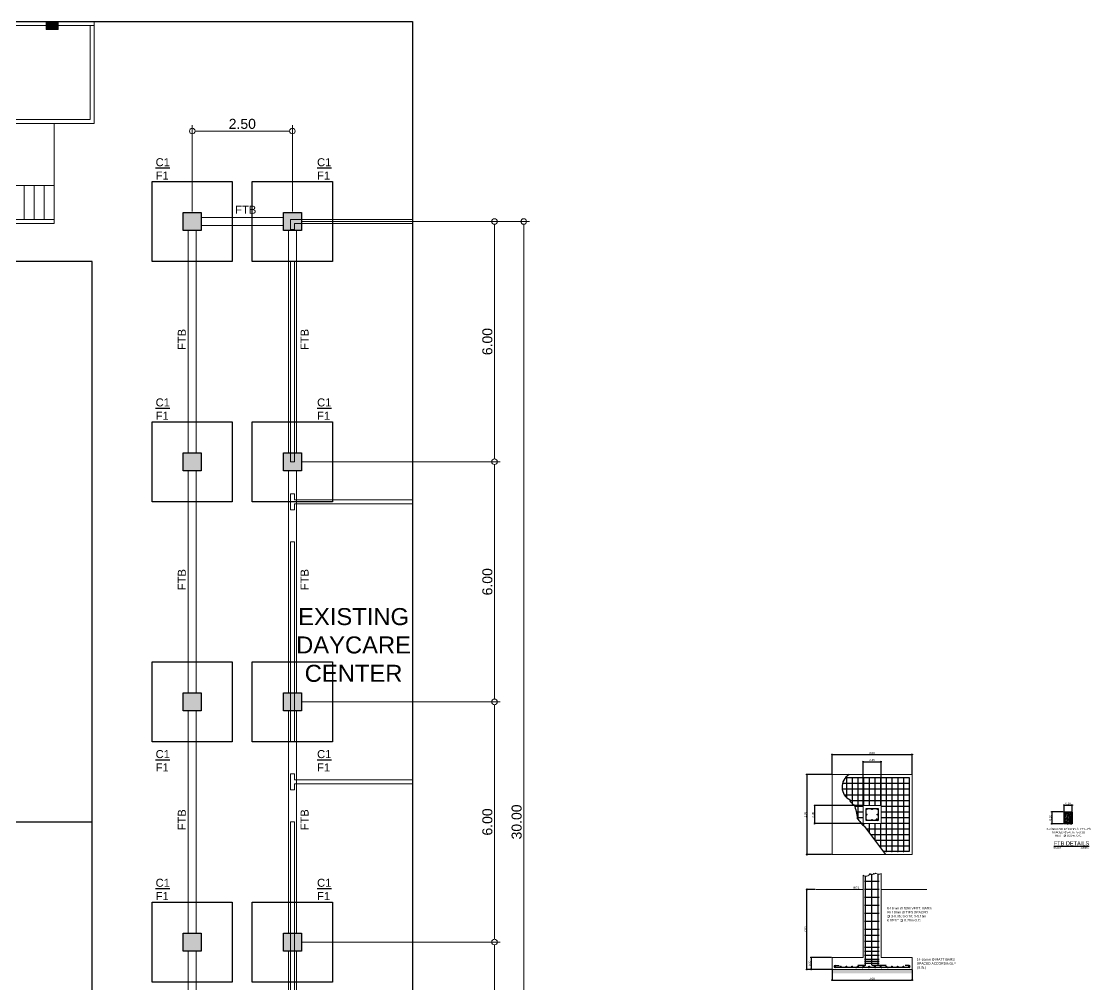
# Model space of a CAD drawing. Header units: inches. Extents: x -1369 to 1198, y -366 to 1398.
# Drawn here: x 248.47 to 275.18, y -209.86 to -185.8 of the extents above; entities that cross this region are included whole.
import ezdxf

# ---------------------------------------------------------------- set-up
doc = ezdxf.new("R2010")
doc.units = ezdxf.units.IN
doc.header["$MEASUREMENT"] = 0
doc.layers.add('BEAM', color=7, linetype='Continuous', lineweight=30, true_color=0x3838ff)
doc.layers.add('col', color=7, linetype='Continuous', true_color=0x0a0aff)
for name, color, linetype in [('COLM2', 7, 'Continuous'), ('dim', 8, 'Continuous'), ('FLOOR-pattern', 7, 'Continuous'), ('txt', 7, 'Continuous'), ('wall', 7, 'Continuous')]:
    doc.layers.add(name, color=color, linetype=linetype)
for name, color, linetype, lineweight in [('dim.', 10, 'Continuous', 15), ('dimension', 1, 'Continuous', 20), ('FIXTURES AND FURNITURES', 1, 'Continuous', 20), ('FOOTING', 7, 'Continuous', 30)]:
    doc.layers.add(name, color=color, linetype=linetype, lineweight=lineweight)
doc.styles.get("Standard").update_dxf_attribs({"font": 'arial.ttf'})
doc.dimstyles.new('20', dxfattribs={"dimtxt": 0.05, "dimasz": 0.02, "dimexe": 0.013, "dimexo": 0.0125, "dimgap": 0.0125, "dimtad": 1, "dimzin": 0, "dimdsep": 46, "dimtxsty": 'Standard', "dimblk": 'DOTBLANK', "dimcen": 0.09, "dimclrd": 256, "dimclre": 256, "dimadec": 0, "dimazin": 0, "dimtfac": 1, "dimtix": 1, "dimtofl": 0, "dimtmove": 0, "dimatfit": 3, "dimfxl": 1, "dimtolj": 1, "dimtzin": 0, "dimlwd": -1, "dimlwe": -1, "dimarcsym": 0})
doc.dimstyles.get("Standard").update_dxf_attribs({"dimtxt": 0.25, "dimasz": 0.14, "dimexe": 0.145, "dimexo": 0.025, "dimgap": 0.05, "dimtad": 1, "dimzin": 0, "dimdsep": 46, "dimtxsty": 'Standard', "dimblk": 'DOTBLANK', "dimcen": 0.09, "dimclrd": 256, "dimclre": 256, "dimaunit": 1, "dimadec": 5, "dimazin": 0, "dimtfac": 1, "dimtix": 1, "dimtofl": 0, "dimtmove": 0, "dimatfit": 3, "dimfxl": 0, "dimtolj": 1, "dimtzin": 0, "dimlwd": -1, "dimlwe": -1, "dimarcsym": 0})

# ---------------------------------------------------------------- blocks, each defined once
blk = doc.blocks.new('bc')
at = {"color": 8, "true_color": 0x808080}
blk.add_lwpolyline([(7, 14), (-7, 14), (-7, -14), (7, -14)], close=True, dxfattribs=at)
for points in [[(-1.759, 7.817), (-3, 14)], [(1.759, 7.817), (3, 14)], [(-2.646, 12.235), (-2.887, 12.187)], [(2.646, 12.235), (2.887, 12.187)], [(-2.469, 11.353), (-2.71, 11.304)], [(2.469, 11.353), (2.71, 11.304)], [(-2.291, 10.52), (-2.532, 10.472)], [(2.291, 10.52), (2.532, 10.472)], [(1.8, 8.2), (-1.8, 8.2)], [(7, 0), (-7, 0)], [(-1.759, -7.817), (-3, -14)], [(1.759, -7.817), (3, -14)], [(1.8, -8.2), (-1.8, -8.2)], [(-2.291, -10.52), (-2.532, -10.472)], [(2.291, -10.52), (2.532, -10.472)], [(-2.469, -11.353), (-2.71, -11.304)], [(2.469, -11.353), (2.71, -11.304)], [(-2.646, -12.235), (-2.887, -12.187)], [(2.646, -12.235), (2.887, -12.187)]]:
    blk.add_lwpolyline(points, dxfattribs=at)
for centre in [(0, 8.2), (0, 0), (0, -8.2)]:
    blk.add_circle(centre, 1.8, dxfattribs=at)
blk = doc.blocks.new('2ND FLRR EX PLAN')
at = {"layer": 'COLM2', "lineweight": 13, "true_color": 0x808080}
h = blk.add_hatch(color=8, dxfattribs=at)
h.dxf.hatch_style = 1
h.paths.add_polyline_path([(207.892, -185.998), (207.892, -185.798), (208.192, -185.798), (208.192, -185.998)])
h = blk.add_hatch(color=8, dxfattribs=at)
h.dxf.hatch_style = 1
h.paths.add_polyline_path([(211.892, -185.998), (211.892, -185.798), (212.192, -185.798), (212.192, -185.998)])
h = blk.add_hatch(color=8, dxfattribs=at)
h.dxf.hatch_style = 1
h.paths.add_polyline_path([(215.892, -185.998), (215.892, -185.798), (216.192, -185.798), (216.192, -185.998)])
h = blk.add_hatch(color=8, dxfattribs=at)
h.dxf.hatch_style = 1
h.paths.add_polyline_path([(219.892, -185.998), (219.892, -185.798), (220.192, -185.798), (220.192, -185.998)])
at = {"color": 8, "lineweight": 13, "true_color": 0x808080}
for p, q in [((206.992, -185.898), (206.992, -188.349)), ((207.092, -188.249), (207.092, -185.898)), ((220.992, -188.249), (220.992, -185.898)), ((221.092, -185.898), (221.092, -188.349)), ((209.192, -188.249), (209.192, -186.698)), ((209.292, -186.698), (209.292, -188.349)), ((207.092, -188.249), (209.192, -188.249)), ((220.992, -188.249), (218.892, -188.249)), ((209.292, -188.349), (206.992, -188.349)), ((218.792, -188.349), (221.092, -188.349))]:
    blk.add_line(p, q, dxfattribs=at)
for points in [[(207.892, -185.898), (206.992, -185.898), (206.992, -185.798)], [(219.892, -185.898), (208.192, -185.898), (208.192, -185.798)], [(219.892, -185.898), (221.092, -185.898), (221.092, -185.798)], [(209.192, -186.698), (209.292, -186.698)], [(218.792, -188.349), (218.792, -186.698), (218.892, -186.698), (218.892, -188.249)], [(207.992, -190.748), (207.992, -189.898)], [(207.992, -189.898), (209.592, -189.898), (209.592, -190.748), (207.992, -190.748)], [(208.242, -190.748), (208.242, -189.898)], [(208.492, -190.748), (208.492, -189.898)], [(208.742, -190.748), (208.742, -189.898)], [(208.992, -190.748), (208.992, -189.898)], [(209.292, -190.748), (209.292, -189.898)], [(220.092, -189.898), (218.492, -189.898), (218.492, -190.748), (220.092, -190.748)], [(218.792, -190.748), (218.792, -189.898)], [(219.092, -190.748), (219.092, -189.898)], [(219.342, -190.748), (219.342, -189.898)], [(219.592, -190.748), (219.592, -189.898)], [(219.842, -190.748), (219.842, -189.898)], [(220.092, -190.748), (220.092, -189.898)], [(229.042, -190.748), (225.996, -190.748), (225.996, -190.998)], [(226.096, -190.998), (226.096, -190.848), (229.042, -190.848)], [(226.096, -190.998), (225.996, -190.998)], [(225.996, -191.798), (225.996, -196.798)], [(226.096, -191.798), (225.996, -191.798)], [(226.096, -196.798), (226.096, -191.798)], [(226.096, -196.798), (225.996, -196.798)], [(225.996, -197.598), (225.996, -197.998)], [(226.096, -197.598), (225.996, -197.598)], [(226.096, -197.748), (226.096, -197.598)], [(226.096, -197.748), (229.042, -197.748)], [(226.096, -197.998), (226.096, -197.848)], [(226.096, -197.848), (229.042, -197.848)], [(226.096, -197.998), (225.996, -197.998)], [(225.996, -198.798), (225.996, -203.798)], [(226.096, -198.798), (225.996, -198.798)], [(226.096, -203.798), (226.096, -198.798)], [(226.096, -203.798), (225.996, -203.798)], [(225.996, -204.598), (225.996, -204.998)], [(226.096, -204.598), (225.996, -204.598)], [(226.096, -204.748), (226.096, -204.598)], [(226.096, -204.748), (229.042, -204.748)], [(226.096, -204.848), (229.042, -204.848)], [(226.096, -204.848), (226.096, -204.998)], [(226.096, -204.998), (225.996, -204.998)], [(225.996, -205.798), (225.996, -210.798)], [(226.096, -205.798), (225.996, -205.798)], [(226.096, -205.798), (226.096, -210.798)], [(226.096, -210.798), (225.996, -210.798)], [(225.996, -211.598), (225.996, -213.773)], [(226.096, -211.598), (225.996, -211.598)], [(226.096, -211.598), (226.096, -211.748)], [(226.096, -211.748), (229.042, -211.748)], [(226.096, -211.848), (226.096, -213.248)], [(226.096, -211.848), (229.042, -211.848)], [(226.096, -214.723), (226.096, -213.348)], [(226.096, -213.773), (225.996, -213.773)], [(225.996, -214.573), (225.996, -216.273)], [(226.096, -214.573), (225.996, -214.573)], [(226.096, -214.723), (229.042, -214.723)], [(226.096, -214.823), (229.042, -214.823)], [(229.042, -217.223), (226.096, -217.223), (226.096, -214.823)], [(226.096, -216.273), (225.996, -216.273)], [(225.996, -217.073), (225.996, -217.323), (229.042, -217.323)], [(226.096, -217.073), (225.996, -217.073)]]:
    blk.add_lwpolyline(points, dxfattribs=at)
at = {"layer": 'COLM2', "color": 8, "lineweight": 13, "true_color": 0x808080}
for points in [[(207.892, -185.998), (207.892, -185.798), (208.192, -185.798), (208.192, -185.998)], [(211.892, -185.998), (211.892, -185.798), (212.192, -185.798), (212.192, -185.998)], [(215.892, -185.998), (215.892, -185.798), (216.192, -185.798), (216.192, -185.998)], [(219.892, -185.998), (219.892, -185.798), (220.192, -185.798), (220.192, -185.998)]]:
    blk.add_lwpolyline(points, close=True, dxfattribs=at)
at = {"layer": 'wall', "color": 8, "lineweight": 13, "true_color": 0x808080}
for points in [[(220.092, -190.848), (207.992, -190.848), (207.992, -188.349)], [(220.092, -189.898), (220.092, -188.349)], [(220.092, -190.748), (220.092, -190.848)]]:
    blk.add_lwpolyline(points, dxfattribs=at)
at = {"color": 8, "true_color": 0x808080, "rotation": 180}
blk.add_blockref('bc', (214.042, -205.798), dxfattribs=at)
at = {"color": 8, "lineweight": 13, "true_color": 0x808080, "insert": (221.2, -200.455), "char_height": 0.425, "attachment_point": 1}
blk.add_mtext_dynamic_manual_height_columns('\\pxqc;EXISTING \\PDAYCARE\\PCENTER', width=12.74092, gutter_width=1, heights=[0], dxfattribs=at)
at = {"layer": 'txt', "color": 8, "lineweight": 13, "true_color": 0x808080, "insert": (212.249, -188.848), "char_height": 0.25, "width": 3.97746, "attachment_point": 1}
blk.add_mtext('{\\T1.2;EXISTING STAGE}', dxfattribs=at)
blk = doc.blocks.new('_DotBlank')
at = {"color": 0, "linetype": 'ByBlock', "lineweight": -2}
blk.add_line((-0.5, 0), (-1, 0), dxfattribs=at)
blk.add_circle((0, 0), 0.5, dxfattribs=at)
blk = doc.blocks.new('*D713')
at = {"layer": 'Defpoints', "color": 0, "transparency": 16777216}
for p in [(255.462, -190.798), (255.462, -220.798), (261.017, -220.798)]:
    blk.add_point(p, dxfattribs=at)
at = {"layer": 'dim.', "transparency": 16777216}
for p, q in [((255.487, -190.798), (261.162, -190.798)), ((261.017, -190.938), (261.017, -220.658)), ((255.487, -220.798), (261.162, -220.798))]:
    blk.add_line(p, q, dxfattribs=at)
at = {"layer": 'dim.', "transparency": 16777216, "xscale": 0.14, "yscale": 0.14, "zscale": 0.14}
for p, rotation in [((261.017, -190.798), 90), ((261.017, -220.798), 270)]:
    blk.add_blockref('_DotBlank', p, dxfattribs=dict(at, rotation=rotation))
at = {"layer": 'dim.', "color": 0, "transparency": 16777216, "insert": (260.84, -205.798), "char_height": 0.25, "attachment_point": 5, "rotation": 90}
blk.add_mtext('\\A1;30.00', dxfattribs=at)
blk = doc.blocks.new('*D710')
at = {"layer": 'Defpoints', "color": 0, "transparency": 16777216}
for p in [(255.462, -208.798), (255.462, -214.798), (260.286, -214.798)]:
    blk.add_point(p, dxfattribs=at)
at = {"layer": 'dim.', "transparency": 16777216}
for p, q in [((255.487, -208.798), (260.431, -208.798)), ((260.286, -208.938), (260.286, -214.658)), ((255.487, -214.798), (260.431, -214.798))]:
    blk.add_line(p, q, dxfattribs=at)
at = {"layer": 'dim.', "transparency": 16777216, "xscale": 0.14, "yscale": 0.14, "zscale": 0.14}
for p, rotation in [((260.286, -208.798), 90), ((260.286, -214.798), 270)]:
    blk.add_blockref('_DotBlank', p, dxfattribs=dict(at, rotation=rotation))
at = {"layer": 'dim.', "color": 0, "transparency": 16777216, "insert": (260.109, -211.798), "char_height": 0.25, "attachment_point": 5, "rotation": 90}
blk.add_mtext('\\A1;6.00', dxfattribs=at)
blk = doc.blocks.new('*D707')
at = {"layer": 'Defpoints', "color": 0, "transparency": 16777216}
for p in [(255.462, -202.798), (255.462, -208.798), (260.286, -208.798)]:
    blk.add_point(p, dxfattribs=at)
at = {"layer": 'dim.', "transparency": 16777216}
for p, q in [((255.487, -202.798), (260.431, -202.798)), ((260.286, -202.938), (260.286, -208.658)), ((255.487, -208.798), (260.431, -208.798))]:
    blk.add_line(p, q, dxfattribs=at)
at = {"layer": 'dim.', "transparency": 16777216, "xscale": 0.14, "yscale": 0.14, "zscale": 0.14}
for p, rotation in [((260.286, -202.798), 90), ((260.286, -208.798), 270)]:
    blk.add_blockref('_DotBlank', p, dxfattribs=dict(at, rotation=rotation))
at = {"layer": 'dim.', "color": 0, "transparency": 16777216, "insert": (260.109, -205.798), "char_height": 0.25, "attachment_point": 5, "rotation": 90}
blk.add_mtext('\\A1;6.00', dxfattribs=at)
blk = doc.blocks.new('*D708')
at = {"layer": 'Defpoints', "color": 0, "transparency": 16777216}
for p in [(255.462, -196.798), (255.462, -202.798), (260.286, -202.798)]:
    blk.add_point(p, dxfattribs=at)
at = {"layer": 'dim.', "transparency": 16777216}
for p, q in [((255.487, -196.798), (260.431, -196.798)), ((260.286, -196.938), (260.286, -202.658)), ((255.487, -202.798), (260.431, -202.798))]:
    blk.add_line(p, q, dxfattribs=at)
at = {"layer": 'dim.', "transparency": 16777216, "xscale": 0.14, "yscale": 0.14, "zscale": 0.14}
for p, rotation in [((260.286, -196.798), 90), ((260.286, -202.798), 270)]:
    blk.add_blockref('_DotBlank', p, dxfattribs=dict(at, rotation=rotation))
at = {"layer": 'dim.', "color": 0, "transparency": 16777216, "insert": (260.109, -199.798), "char_height": 0.25, "attachment_point": 5, "rotation": 90}
blk.add_mtext('\\A1;6.00', dxfattribs=at)
blk = doc.blocks.new('*D711')
at = {"layer": 'Defpoints', "color": 0, "transparency": 16777216}
for p in [(255.462, -190.798), (255.462, -196.798), (260.286, -196.798)]:
    blk.add_point(p, dxfattribs=at)
at = {"layer": 'dim.', "transparency": 16777216}
for p, q in [((255.487, -190.798), (260.431, -190.798)), ((260.286, -190.938), (260.286, -196.658)), ((255.487, -196.798), (260.431, -196.798))]:
    blk.add_line(p, q, dxfattribs=at)
at = {"layer": 'dim.', "transparency": 16777216, "xscale": 0.14, "yscale": 0.14, "zscale": 0.14}
for p, rotation in [((260.286, -190.798), 90), ((260.286, -196.798), 270)]:
    blk.add_blockref('_DotBlank', p, dxfattribs=dict(at, rotation=rotation))
at = {"layer": 'dim.', "color": 0, "transparency": 16777216, "insert": (260.109, -193.798), "char_height": 0.25, "attachment_point": 5, "rotation": 90}
blk.add_mtext('\\A1;6.00', dxfattribs=at)
blk = doc.blocks.new('*D706')
at = {"layer": 'Defpoints', "color": 0, "transparency": 16777216}
for p in [(255.237, -188.538), (252.737, -190.573), (255.237, -190.573)]:
    blk.add_point(p, dxfattribs=at)
at = {"layer": 'dim.', "transparency": 16777216}
for p, q in [((252.737, -190.548), (252.737, -188.393)), ((252.877, -188.538), (255.097, -188.538)), ((255.237, -190.548), (255.237, -188.393))]:
    blk.add_line(p, q, dxfattribs=at)
at = {"layer": 'dim.', "transparency": 16777216, "xscale": 0.14, "yscale": 0.14, "zscale": 0.14, "rotation": 180}
blk.add_blockref('_DotBlank', (252.737, -188.538), dxfattribs=at)
at = {"layer": 'dim.', "transparency": 16777216, "xscale": 0.14, "yscale": 0.14, "zscale": 0.14}
blk.add_blockref('_DotBlank', (255.237, -188.538), dxfattribs=at)
at = {"layer": 'dim.', "color": 0, "transparency": 16777216, "insert": (253.987, -188.36), "char_height": 0.25, "attachment_point": 5}
blk.add_mtext('\\A1;2.50', dxfattribs=at)
blk = doc.blocks.new('A$C759f2ddc')
at = {"insert": (-0.249, 0.058), "char_height": 0.2, "attachment_point": 1}
blk.add_mtext_dynamic_manual_height_columns('{\\LC1\\P}F1', width=0.61141, gutter_width=1, heights=[0], dxfattribs=at)
blk = doc.blocks.new('*D722')
at = {"layer": 'Defpoints', "color": 0, "transparency": 16777216}
for p in [(268.087, -207.482), (268.312, -207.482), (268.353, -209.482)]:
    blk.add_point(p, dxfattribs=at)
at = {"layer": 'dim', "transparency": 16777216}
for p, q in [((268.3, -207.482), (268.074, -207.482)), ((268.087, -209.462), (268.087, -207.502)), ((268.341, -209.482), (268.074, -209.482))]:
    blk.add_line(p, q, dxfattribs=at)
at = {"layer": 'dim', "transparency": 16777216, "xscale": 0.02, "yscale": 0.02, "zscale": 0.02}
for p, rotation in [((268.087, -207.482), 90), ((268.087, -209.482), 270)]:
    blk.add_blockref('_DotBlank', p, dxfattribs=dict(at, rotation=rotation))
at = {"layer": 'dim', "color": 0, "transparency": 16777216, "insert": (268.049, -208.482), "char_height": 0.05, "attachment_point": 5, "rotation": 90}
blk.add_mtext('\\A1;2.00', dxfattribs=at)
blk = doc.blocks.new('*D723')
at = {"layer": 'Defpoints', "color": 0, "transparency": 16777216}
for p in [(268.718, -209.182), (268.195, -209.482), (268.718, -209.482)]:
    blk.add_point(p, dxfattribs=at)
at = {"layer": 'dim', "transparency": 16777216}
for p, q in [((268.705, -209.182), (268.182, -209.182)), ((268.195, -209.202), (268.195, -209.462)), ((268.705, -209.482), (268.182, -209.482))]:
    blk.add_line(p, q, dxfattribs=at)
at = {"layer": 'dim', "transparency": 16777216, "xscale": 0.02, "yscale": 0.02, "zscale": 0.02}
for p, rotation in [((268.195, -209.182), 90), ((268.195, -209.482), 270)]:
    blk.add_blockref('_DotBlank', p, dxfattribs=dict(at, rotation=rotation))
at = {"layer": 'dim', "color": 0, "transparency": 16777216, "insert": (268.157, -209.332), "char_height": 0.05, "attachment_point": 5, "rotation": 90}
blk.add_mtext('\\A1;0.30', dxfattribs=at)
blk = doc.blocks.new('*D734')
at = {"layer": 'Defpoints', "color": 0, "transparency": 16777216}
for p in [(268.718, -209.482), (270.718, -209.482), (270.718, -209.748)]:
    blk.add_point(p, dxfattribs=at)
at = {"layer": 'dim', "transparency": 16777216}
for p, q in [((268.718, -209.494), (268.718, -209.761)), ((270.718, -209.494), (270.718, -209.761)), ((268.738, -209.748), (270.698, -209.748))]:
    blk.add_line(p, q, dxfattribs=at)
at = {"layer": 'dim', "transparency": 16777216, "xscale": 0.02, "yscale": 0.02, "zscale": 0.02, "rotation": 180}
blk.add_blockref('_DotBlank', (268.718, -209.748), dxfattribs=at)
at = {"layer": 'dim', "transparency": 16777216, "xscale": 0.02, "yscale": 0.02, "zscale": 0.02}
blk.add_blockref('_DotBlank', (270.718, -209.748), dxfattribs=at)
at = {"layer": 'dim', "color": 0, "transparency": 16777216, "insert": (269.718, -209.71), "char_height": 0.05, "attachment_point": 5}
blk.add_mtext('\\A1;2.00', dxfattribs=at)
blk = doc.blocks.new('*D736')
at = {"layer": 'Defpoints', "color": 0, "transparency": 16777216}
for p in [(274.716, -205.378), (274.514, -205.544), (274.716, -205.544)]:
    blk.add_point(p, dxfattribs=at)
at = {"layer": 'dim', "transparency": 16777216}
for p, q in [((274.514, -205.531), (274.514, -205.365)), ((274.534, -205.378), (274.696, -205.378)), ((274.716, -205.531), (274.716, -205.365))]:
    blk.add_line(p, q, dxfattribs=at)
at = {"layer": 'dim', "transparency": 16777216, "xscale": 0.02, "yscale": 0.02, "zscale": 0.02, "rotation": 180}
blk.add_blockref('_DotBlank', (274.514, -205.378), dxfattribs=at)
at = {"layer": 'dim', "transparency": 16777216, "xscale": 0.02, "yscale": 0.02, "zscale": 0.02}
blk.add_blockref('_DotBlank', (274.716, -205.378), dxfattribs=at)
at = {"layer": 'dim', "color": 0, "transparency": 16777216, "insert": (274.615, -205.34), "char_height": 0.05, "attachment_point": 5}
blk.add_mtext('\\A1;0.20', dxfattribs=at)
blk = doc.blocks.new('*D737')
at = {"layer": 'Defpoints', "color": 0, "transparency": 16777216}
for p in [(274.514, -205.544), (274.21, -205.844), (274.514, -205.844)]:
    blk.add_point(p, dxfattribs=at)
at = {"layer": 'dim', "transparency": 16777216}
for p, q in [((274.502, -205.544), (274.197, -205.544)), ((274.21, -205.564), (274.21, -205.824)), ((274.502, -205.844), (274.197, -205.844))]:
    blk.add_line(p, q, dxfattribs=at)
at = {"layer": 'dim', "transparency": 16777216, "xscale": 0.02, "yscale": 0.02, "zscale": 0.02}
for p, rotation in [((274.21, -205.544), 90), ((274.21, -205.844), 270)]:
    blk.add_blockref('_DotBlank', p, dxfattribs=dict(at, rotation=rotation))
at = {"layer": 'dim', "color": 0, "transparency": 16777216, "insert": (274.172, -205.694), "char_height": 0.05, "attachment_point": 5, "rotation": 90}
blk.add_mtext('\\A1;0.30', dxfattribs=at)
blk = doc.blocks.new('*D738')
at = {"layer": 'Defpoints', "color": 0, "transparency": 16777216}
for p in [(270.718, -204.114), (268.718, -204.614), (270.718, -204.614)]:
    blk.add_point(p, dxfattribs=at)
at = {"layer": 'dim', "transparency": 16777216}
for p, q in [((268.718, -204.602), (268.718, -204.101)), ((268.738, -204.114), (270.698, -204.114)), ((270.718, -204.602), (270.718, -204.101))]:
    blk.add_line(p, q, dxfattribs=at)
at = {"layer": 'dim', "transparency": 16777216, "xscale": 0.02, "yscale": 0.02, "zscale": 0.02, "rotation": 180}
blk.add_blockref('_DotBlank', (268.718, -204.114), dxfattribs=at)
at = {"layer": 'dim', "transparency": 16777216, "xscale": 0.02, "yscale": 0.02, "zscale": 0.02}
blk.add_blockref('_DotBlank', (270.718, -204.114), dxfattribs=at)
at = {"layer": 'dim', "color": 0, "transparency": 16777216, "insert": (269.718, -204.076), "char_height": 0.05, "attachment_point": 5}
blk.add_mtext('\\A1;2.00', dxfattribs=at)
blk = doc.blocks.new('*D739')
at = {"layer": 'Defpoints', "color": 0, "transparency": 16777216}
for p in [(269.943, -204.292), (269.493, -205.401), (269.943, -205.389)]:
    blk.add_point(p, dxfattribs=at)
at = {"layer": 'dim', "transparency": 16777216}
for p, q in [((269.493, -205.388), (269.493, -204.279)), ((269.513, -204.292), (269.923, -204.292)), ((269.943, -205.377), (269.943, -204.279))]:
    blk.add_line(p, q, dxfattribs=at)
at = {"layer": 'dim', "transparency": 16777216, "xscale": 0.02, "yscale": 0.02, "zscale": 0.02, "rotation": 180}
blk.add_blockref('_DotBlank', (269.493, -204.292), dxfattribs=at)
at = {"layer": 'dim', "transparency": 16777216, "xscale": 0.02, "yscale": 0.02, "zscale": 0.02}
blk.add_blockref('_DotBlank', (269.943, -204.292), dxfattribs=at)
at = {"layer": 'dim', "color": 0, "transparency": 16777216, "insert": (269.718, -204.254), "char_height": 0.05, "attachment_point": 5}
blk.add_mtext('\\A1;0.45', dxfattribs=at)
blk = doc.blocks.new('*D740')
at = {"layer": 'Defpoints', "color": 0, "transparency": 16777216}
for p in [(269.493, -205.389), (268.284, -205.839), (269.493, -205.839)]:
    blk.add_point(p, dxfattribs=at)
at = {"layer": 'dim', "transparency": 16777216}
for p, q in [((269.48, -205.389), (268.271, -205.389)), ((268.284, -205.409), (268.284, -205.819)), ((269.48, -205.839), (268.271, -205.839))]:
    blk.add_line(p, q, dxfattribs=at)
at = {"layer": 'dim', "transparency": 16777216, "xscale": 0.02, "yscale": 0.02, "zscale": 0.02}
for p, rotation in [((268.284, -205.389), 90), ((268.284, -205.839), 270)]:
    blk.add_blockref('_DotBlank', p, dxfattribs=dict(at, rotation=rotation))
at = {"layer": 'dim', "color": 0, "transparency": 16777216, "insert": (268.246, -205.614), "char_height": 0.05, "attachment_point": 5, "rotation": 90}
blk.add_mtext('\\A1;0.45', dxfattribs=at)
blk = doc.blocks.new('*D741')
at = {"layer": 'Defpoints', "color": 0, "transparency": 16777216}
for p in [(268.718, -204.614), (268.087, -206.614), (268.718, -206.614)]:
    blk.add_point(p, dxfattribs=at)
at = {"layer": 'dim', "transparency": 16777216}
for p, q in [((268.705, -204.614), (268.074, -204.614)), ((268.087, -204.634), (268.087, -206.594)), ((268.705, -206.614), (268.074, -206.614))]:
    blk.add_line(p, q, dxfattribs=at)
at = {"layer": 'dim', "transparency": 16777216, "xscale": 0.02, "yscale": 0.02, "zscale": 0.02}
for p, rotation in [((268.087, -204.614), 90), ((268.087, -206.614), 270)]:
    blk.add_blockref('_DotBlank', p, dxfattribs=dict(at, rotation=rotation))
at = {"layer": 'dim', "color": 0, "transparency": 16777216, "insert": (268.049, -205.614), "char_height": 0.05, "attachment_point": 5, "rotation": 90}
blk.add_mtext('\\A1;2.00', dxfattribs=at)

msp = doc.modelspace()

# ---------------------------------------------------------------- hatches: boundary and pattern name
at = {"transparency": 33554687}
h = msp.add_hatch(dxfattribs=at)
h.set_pattern_fill('AR-CONC', color=8, scale=0.0125, angle=270, style=0)
h.set_pattern_definition([(320, (223.44706, -255.892836), (-0.00784402, -0.08965752), [0.009375, -0.103125]), (265, (223.44706, -255.89284), (0.09402402, 0.01734392), [0.0075, -0.0825]), (10.4514, (223.44641, -255.90031), (0.08617994, -0.07231367), [0.00796752, -0.08764276]), (316.1842, (223.47206, -255.89284), (-0.02068988, -0.13340513), [0.0140625, -0.1546875]), (6.6356, (223.47034, -255.90395), (0.12176473, -0.11683284), [0.01195129, -0.13146412]), (261.1842, (223.47206, -255.89284), (0.12176483, -0.11683274), [0.01125, -0.12375]), (291, (223.46581, -255.905336), (-0.05032736, -0.07461338), [0.009375, -0.103125]), (236, (223.46581, -255.90534), (0.09064376, -0.03041442), [0.0075, -0.0825]), (341.4514, (223.46162, -255.91155), (0.04031631, -0.10502783), [0.00796752, -0.08764276]), (307.5, (223.447062, -255.892836), (0.041611732, -0.001519982), [0, -0.0815, 0, -0.08375, 0, -0.0828125]), (277.5, (223.44706, -255.892836), (0.049301464, -0.032883692), [0, -0.04775, 0, -0.079625, 0, -0.0315625]), (237.5, (223.447062, -255.86496), (-0.002819359, -0.066727805), [0, -0.03125, 0, -0.0975, 0, -0.129375]), (227.5, (223.44706, -255.85246), (0.012513123, -0.07289827), [0, -0.040625, 0, -0.06475, 0, -0.091875])])
h.paths.add_polyline_path([(274.5144, -205.8438), (274.7155, -205.8438), (274.7155, -205.5438), (274.5144, -205.5438)])
h.paths.add_polyline_path([(274.5394, -205.8438), (274.6894, -205.8438), (274.6894, -205.5688), (274.5394, -205.5688)])
h = msp.add_hatch(dxfattribs=at)
h.set_pattern_fill('AR-CONC', color=8, scale=0.0125, angle=270, style=0)
h.set_pattern_definition([(320, (223.4678, -255.892836), (-0.00784402, -0.08965752), [0.009375, -0.103125]), (265, (223.4678, -255.89284), (0.09402402, 0.01734392), [0.0075, -0.0825]), (10.4514, (223.46714, -255.90031), (0.08617994, -0.07231367), [0.00796752, -0.08764276]), (316.1842, (223.4928, -255.89284), (-0.02068988, -0.13340513), [0.0140625, -0.1546875]), (6.6356, (223.49107, -255.90395), (0.12176473, -0.11683284), [0.01195129, -0.13146412]), (261.1842, (223.4928, -255.89284), (0.12176483, -0.11683274), [0.01125, -0.12375]), (291, (223.48655, -255.905336), (-0.05032736, -0.07461338), [0.009375, -0.103125]), (236, (223.48655, -255.90534), (0.09064376, -0.03041442), [0.0075, -0.0825]), (341.4514, (223.48235, -255.91155), (0.04031631, -0.10502783), [0.00796752, -0.08764276]), (307.5, (223.467797, -255.892836), (0.041611732, -0.001519982), [0, -0.0815, 0, -0.08375, 0, -0.0828125]), (277.5, (223.467797, -255.892836), (0.049301464, -0.032883692), [0, -0.04775, 0, -0.079625, 0, -0.0315625]), (237.5, (223.467797, -255.86496), (-0.002819359, -0.066727805), [0, -0.03125, 0, -0.0975, 0, -0.129375]), (227.5, (223.467797, -255.85246), (0.012513123, -0.07289827), [0, -0.040625, 0, -0.06475, 0, -0.091875])])
h.paths.add_polyline_path([(274.5351, -205.8438), (274.6894, -205.8438), (274.6894, -205.5688), (274.5351, -205.5688)])
at = {"layer": 'col', "transparency": 33554687}
h = msp.add_hatch(color=256, dxfattribs=at)
h.dxf.hatch_style = 1
h.paths.add_polyline_path([(252.5119, -220.5734), (252.9619, -220.5734), (252.9619, -221.0234), (252.5119, -221.0234)])
h.paths.add_polyline_path([(255.0119, -220.5734), (255.4619, -220.5734), (255.4619, -221.0234), (255.0119, -221.0234)])
h.paths.add_polyline_path([(252.5119, -214.5734), (252.9619, -214.5734), (252.9619, -215.0234), (252.5119, -215.0234)])
h.paths.add_polyline_path([(255.0119, -214.5734), (255.4619, -214.5734), (255.4619, -215.0234), (255.0119, -215.0234)])
h.paths.add_polyline_path([(252.5119, -208.5734), (252.9619, -208.5734), (252.9619, -209.0234), (252.5119, -209.0234)])
h.paths.add_polyline_path([(255.0119, -208.5734), (255.4619, -208.5734), (255.4619, -209.0234), (255.0119, -209.0234)])
h.paths.add_polyline_path([(252.5119, -202.5734), (252.9619, -202.5734), (252.9619, -203.0234), (252.5119, -203.0234)])
h.paths.add_polyline_path([(255.0119, -202.5734), (255.4619, -202.5734), (255.4619, -203.0234), (255.0119, -203.0234)])
h.paths.add_polyline_path([(252.5119, -196.5734), (252.9619, -196.5734), (252.9619, -197.0234), (252.5119, -197.0234)])
h.paths.add_polyline_path([(255.0119, -196.5734), (255.4619, -196.5734), (255.4619, -197.0234), (255.0119, -197.0234)])
h.paths.add_polyline_path([(252.5119, -190.5734), (252.9619, -190.5734), (252.9619, -191.0234), (252.5119, -191.0234)])
h.paths.add_polyline_path([(255.0119, -190.5734), (255.4619, -190.5734), (255.4619, -191.0234), (255.0119, -191.0234)])
at = {"layer": 'FLOOR-pattern', "true_color": 0x808080, "transparency": 33554687}
h = msp.add_hatch(dxfattribs=at)
h.set_pattern_fill('GRAVEL', color=8, scale=0.1)
h.set_pattern_definition([(228.0127875, (0.072, 0.878928), (-0.8, -0.9), [0.0134536, -1.331908805]), (184.9697407, (0.063, 0.8689276), (1.2, 0.1), [0.0230868, -2.285592476]), (132.510447, (0.04, 0.8669276), (1, -1.1), [0.0162788, -1.61160326]), (267.273689, (0.001, 0.8419276), (0.1, 2), [0.0210238, -2.081355804]), (292.8336542, (0, 0.8209276), (-0.5, 1.2), [0.0206155, -2.040937313]), (357.273689, (0.008, 0.8019276), (-2, 0.1), [0.0210238, -2.081355804]), (37.6942405, (0.029, 0.8009276), (-1.3, -1), [0.0278029, -2.752484855]), (72.2553284, (0.051, 0.8179276), (0.7, 2.2), [0.0262488, -2.59863215]), (121.4295656, (0.059, 0.8429276), (-0.8, 1.3), [0.021095, -2.08840731]), (175.2363583, (0.048, 0.860928), (1.1, -0.1), [0.0240832, -1.180076258]), (222.3974378, (0.024, 0.8629276), (-1.2, -1.1), [0.0311448, -3.0833375]), (138.8140748, (0.1, 0.840928), (-0.7, 0.6), [0.0106301, -1.05238448]), (171.4692344, (0.092, 0.8479276), (1.3, -0.2), [0.0202237, -2.002151142]), (225, (0.072, 0.85093), (-1e-17, -0.1), [0.0141421, -0.127279256]), (203.1985905, (0.065, 0.862928), (0.5, 0.2), [0.0076158, -0.75396151]), (291.8014095, (0.058, 0.859928), (-0.1, 0.3), [0.0107703, -0.52774618]), (30.9637565, (0.062, 0.849928), (0.3, 0.2), [0.0174929, -0.56560229]), (161.565051, (0.077, 0.858928), (0.2, -0.1), [0.0126491, -0.303578666]), (16.3895403, (0, 0.8599276), (1, 0.3), [0.01772, -1.754284515]), (70.346176, (0.017, 0.8649276), (-0.4, -1.1), [0.0148661, -1.471740775]), (293.1985905, (0.077, 0.878928), (-0.2, 0.5), [0.0152315, -0.74634581]), (343.6104597, (0.083, 0.8649276), (-1, 0.3), [0.01772, -1.754284515]), (339.4439548, (0, 0.797928), (-0.5, 0.2), [0.017088, -0.837312375]), (294.7751406, (0.016, 0.7919276), (-0.5, 1.1), [0.0143178, -1.417464306]), (66.8014095, (0.078, 0.778928), (0.2, 0.5), [0.0152315, -0.74634581]), (17.3540246, (0.084, 0.7929276), (-1.3, -0.4), [0.0167631, -1.65954236]), (69.4439548, (0.029, 0.778928), (-0.2, -0.5), [0.008544, -0.845856375]), (101.3099325, (0.072, 0.778928), (-0.1, 0.4), [0.005099, -0.50480295]), (165.9637565, (0.071, 0.783928), (0.3, -0.1), [0.0206155, -0.391695063]), (186.009006, (0.051, 0.7889276), (1, 0.1), [0.019105, -1.891392317]), (303.6900675, (0.062, 0.840928), (-0.1, 0.2), [0.0144222, -0.346132928]), (353.1572266, (0.07, 0.8289276), (1.7, -0.2), [0.0251794, -2.492756262]), (60.945396, (0.095, 0.825928), (-0.4, -0.7), [0.0102956, -1.019267414]), (90, (0.1, 0.83493), (-0.1, 0.1), [0.006, -0.094]), (120.2564372, (0.049, 0.791928), (0.4, -0.7), [0.0138924, -1.375352]), (48.0127875, (0.042, 0.803928), (0.8, 0.9), [0.0269072, -1.318455205]), (0, (0.06, 0.82393), (0.1, 0.1), [0.026, -0.074]), (325.3048465, (0.086, 0.8239276), (1, -0.7), [0.0158114, -1.56532743]), (254.054604, (0.099, 0.814928), (-0.1, -0.4), [0.0145602, -0.71345079]), (207.6459754, (0.095, 0.8009276), (-1.9, -1), [0.0237065, -2.346947418]), (175.4260787, (0.074, 0.7899276), (-1.3, 0.1), [0.0250799, -2.48290734])])
h.paths.add_polyline_path([(268.7179, -209.4818), (270.7179, -209.4818), (270.7179, -209.5818), (268.7179, -209.5818)])

# ---------------------------------------------------------------- linework, layer by layer
for p, q in [((251.7369, -191.7984), (251.7369, -191.003)), ((268.9794, -204.8315), (270.6429, -204.8315)), ((269.054, -204.6892), (270.6429, -204.6892)), ((269.0775, -204.6892), (269.0775, -205.1829)), ((269.2198, -204.6892), (269.2198, -205.3433)), ((269.3621, -204.6892), (269.3621, -205.7288)), ((269.5044, -204.6892), (269.5044, -205.3892)), ((269.6468, -204.6892), (269.6468, -205.3892)), ((269.7891, -204.6892), (269.7891, -205.3892)), ((269.9314, -204.6892), (269.9314, -205.3892)), ((270.0737, -204.6892), (270.0737, -206.5392)), ((270.216, -204.6892), (270.216, -206.5392)), ((270.3583, -204.6892), (270.3583, -206.5392)), ((270.5006, -204.6892), (270.5006, -206.5392)), ((270.6429, -204.6892), (270.6429, -206.5392)), ((268.971, -204.9738), (270.6429, -204.9738)), ((269.0232, -205.1161), (270.6429, -205.1161)), ((269.1663, -205.2585), (270.6429, -205.2585)), ((269.2819, -205.4008), (269.4929, -205.4008)), ((269.9429, -205.4008), (270.6429, -205.4008)), ((269.3229, -205.5431), (269.4929, -205.5431)), ((269.9429, -205.5431), (270.6429, -205.5431)), ((269.3452, -205.6854), (269.4929, -205.6854)), ((269.4427, -205.8277), (269.4929, -205.8277)), ((269.5044, -205.8392), (269.5044, -205.8932)), ((269.6468, -205.8392), (269.6468, -206.0738)), ((269.7891, -205.8392), (269.7891, -206.2616)), ((269.9314, -205.8392), (269.9314, -206.4495)), ((269.9429, -205.6854), (270.6429, -205.6854)), ((269.9429, -205.8277), (270.6429, -205.8277)), ((269.5681, -205.97), (270.6429, -205.97)), ((269.6759, -206.1123), (270.6429, -206.1123)), ((269.7837, -206.2546), (270.6429, -206.2546)), ((269.8915, -206.3969), (270.6429, -206.3969)), ((270.6429, -206.5392), (269.9993, -206.5392)), ((269.5559, -209.3693), (269.5559, -207.1516)), ((269.7146, -209.3693), (269.7146, -207.1055)), ((269.8732, -209.3693), (269.8732, -207.1046)), ((269.8982, -207.2818), (269.5309, -207.2818)), ((269.8982, -207.4818), (269.5309, -207.4818)), ((269.8982, -207.6818), (269.5309, -207.6818)), ((269.8982, -207.8818), (269.5309, -207.8818)), ((269.8982, -208.0818), (269.5309, -208.0818)), ((269.8982, -208.2818), (269.5309, -208.2818)), ((269.8982, -208.4818), (269.5309, -208.4818)), ((269.8982, -208.6318), (269.5309, -208.6318)), ((269.8982, -208.7818), (269.5309, -208.7818)), ((269.8982, -208.9318), (269.5309, -208.9318)), ((269.8982, -209.0318), (269.5309, -209.0318)), ((269.8982, -209.1318), (269.5309, -209.1318)), ((268.7929, -209.3818), (268.8929, -209.3818)), ((269.5434, -209.3818), (269.3671, -209.3818)), ((269.8982, -209.2318), (269.5309, -209.2318)), ((269.8982, -209.2818), (269.5309, -209.2818)), ((269.8982, -209.3318), (269.5309, -209.3318)), ((269.9146, -209.3818), (269.7271, -209.3818)), ((270.0732, -209.3818), (269.8857, -209.3818)), ((270.6429, -209.3818), (270.5429, -209.3818)), ((270.6429, -209.4318), (268.7929, -209.4318))]:
    msp.add_line(p, q)
at = {"color": 7}
msp.add_lwpolyline([(230.2369, -223.2983), (230.2369, -185.7984), (258.2369, -185.7984), (258.2369, -223.2983)], close=True, dxfattribs=at)
at = {"color": 1, "transparency": 33554687}
msp.add_lwpolyline([(274.7155, -205.5438), (274.7155, -205.8438), (274.5144, -205.8438), (274.5144, -205.5438)], close=True, dxfattribs=at)
at = {"transparency": 33554687}
msp.add_lwpolyline([(274.6894, -205.5688), (274.6894, -205.8188), (274.5394, -205.8188), (274.5394, -205.5688)], close=True, dxfattribs=at)
for points in [[(274.6524, -205.7995), (274.6675, -205.8146)], [(274.6712, -205.783), (274.6862, -205.7981)]]:
    msp.add_lwpolyline(points, dxfattribs=at)
for centre, radius in [((269.5804, -205.4767), 0.0125), ((269.5804, -205.6142), 0.0125), ((269.7174, -205.4767), 0.0125), ((269.8554, -205.4767), 0.0125), ((269.8554, -205.6142), 0.0125), ((269.5804, -205.7517), 0.0125), ((269.7174, -205.7517), 0.0125), ((269.8554, -205.7517), 0.0125), ((268.7929, -209.4068), 0.008), ((268.9352, -209.4068), 0.008), ((269.0775, -209.4068), 0.008), ((270.6429, -209.4068), 0.008)]:
    msp.add_circle(centre, radius)
for centre, radius in [((274.5519, -205.5813), 0.0125), ((274.6769, -205.5813), 0.0125), ((274.5519, -205.8063), 0.0125), ((274.6769, -205.8063), 0.0125), ((269.2198, -209.4068), 0.008), ((269.3621, -209.4068), 0.008), ((269.5044, -209.4068), 0.008), ((269.6468, -209.4068), 0.008), ((269.7891, -209.4068), 0.008), ((269.9314, -209.4068), 0.008), ((270.0737, -209.4068), 0.008), ((270.216, -209.4068), 0.008), ((270.3583, -209.4068), 0.008), ((270.5006, -209.4068), 0.008)]:
    msp.add_circle(centre, radius, dxfattribs=at)
for centre, radius, start, end in [((268.7929, -209.4068), 0.025, 90, 270), ((269.5434, -209.3693), 0.0125, 270, 0), ((269.7271, -209.3693), 0.0125, 180, 270), ((269.8857, -209.3693), 0.0125, 180, 270), ((270.6429, -209.4068), 0.025, 270, 90)]:
    msp.add_arc(centre, radius, start, end)
for p in [(270.0737, -206.5392), (270.216, -206.5392), (270.3583, -206.5392), (270.5006, -206.5392)]:
    msp.add_point(p)
for p in [(269.3193, -209.4318), (269.4774, -209.4318), (269.6355, -209.4318), (269.7936, -209.4318), (269.9517, -209.4318), (270.1098, -209.4318)]:
    msp.add_point(p, dxfattribs=at)
at = {"layer": 'BEAM', "lineweight": 18, "ltscale": 8}
for points in [[(252.9619, -190.6984), (255.0119, -190.6984)], [(252.9619, -190.8984), (255.0119, -190.8984)], [(252.6369, -196.5734), (252.6369, -191.0234)], [(252.8369, -196.5734), (252.8369, -191.0234)], [(255.1369, -196.5734), (255.1369, -191.0234)], [(255.3369, -196.5734), (255.3369, -191.0234)], [(252.6369, -202.5734), (252.6369, -197.0234)], [(252.8369, -202.5734), (252.8369, -197.0234)], [(255.1369, -202.5734), (255.1369, -197.0234)], [(255.3369, -202.5734), (255.3369, -197.0234)], [(252.6369, -208.5734), (252.6369, -203.0234)], [(252.8369, -208.5734), (252.8369, -203.0234)], [(255.1369, -208.5734), (255.1369, -203.0234)], [(255.3369, -208.5734), (255.3369, -203.0234)], [(252.6369, -214.5734), (252.6369, -209.0234)], [(252.8369, -214.5734), (252.8369, -209.0234)], [(255.1369, -214.5734), (255.1369, -209.0234)], [(255.3369, -214.5734), (255.3369, -209.0234)]]:
    msp.add_lwpolyline(points, dxfattribs=at)
at = {"layer": 'col'}
for points in [[(252.5119, -190.5734), (252.9619, -190.5734), (252.9619, -191.0234), (252.5119, -191.0234)], [(255.0119, -190.5734), (255.4619, -190.5734), (255.4619, -191.0234), (255.0119, -191.0234)], [(252.5119, -196.5734), (252.9619, -196.5734), (252.9619, -197.0234), (252.5119, -197.0234)], [(255.0119, -196.5734), (255.4619, -196.5734), (255.4619, -197.0234), (255.0119, -197.0234)], [(252.5119, -202.5734), (252.9619, -202.5734), (252.9619, -203.0234), (252.5119, -203.0234)], [(255.0119, -202.5734), (255.4619, -202.5734), (255.4619, -203.0234), (255.0119, -203.0234)], [(252.5119, -208.5734), (252.9619, -208.5734), (252.9619, -209.0234), (252.5119, -209.0234)], [(255.0119, -208.5734), (255.4619, -208.5734), (255.4619, -209.0234), (255.0119, -209.0234)]]:
    msp.add_lwpolyline(points, close=True, dxfattribs=at)
at = {"layer": 'FIXTURES AND FURNITURES', "color": 7}
for p, q in [((268.3122, -207.4818), (269.4929, -207.4818)), ((269.9429, -207.4818), (271.0845, -207.4818))]:
    msp.add_line(p, q, dxfattribs=at)
at = {"layer": 'FOOTING'}
for p, q in [((269.8545, -205.7692), (269.815, -205.7297)), ((269.8729, -205.7508), (269.8334, -205.7113))]:
    msp.add_line(p, q, dxfattribs=at)
for points in [[(251.7369, -189.7984), (253.7369, -189.7984), (253.7369, -191.7984), (251.7369, -191.7984)], [(254.2369, -189.7984), (256.2369, -189.7984), (256.2369, -191.7984), (254.2369, -191.7984)], [(251.7369, -195.7984), (253.7369, -195.7984), (253.7369, -197.7984), (251.7369, -197.7984)], [(254.2369, -195.7984), (256.2369, -195.7984), (256.2369, -197.7984), (254.2369, -197.7984)], [(251.7369, -201.7984), (253.7369, -201.7984), (253.7369, -203.7984), (251.7369, -203.7984)], [(254.2369, -201.7984), (256.2369, -201.7984), (256.2369, -203.7984), (254.2369, -203.7984)], [(251.7369, -207.7984), (253.7369, -207.7984), (253.7369, -209.7984), (251.7369, -209.7984)], [(254.2369, -207.7984), (256.2369, -207.7984), (256.2369, -209.7984), (254.2369, -209.7984)]]:
    msp.add_lwpolyline(points, close=True, dxfattribs=at)
at = {"layer": 'FOOTING', "color": 1, "lineweight": 13}
for points in [[(268.7179, -204.6142), (270.7179, -204.6142), (270.7179, -206.6142), (268.7179, -206.6142)], [(269.4929, -205.8392), (269.4929, -205.3892), (269.9429, -205.3892), (269.9429, -205.8392)]]:
    msp.add_lwpolyline(points, close=True, dxfattribs=at)
at = {"layer": 'FOOTING'}
msp.add_lwpolyline([(269.1429, -204.6142, 0.5942717), (269.1686, -205.2469, 0.5205671), (269.214, -205.3085, 0.5205671), (269.2692, -205.3669, -0.075523), (269.3471, -205.7084, 0.0450181), (269.5259, -205.9142), (270.0562, -206.6142)], format="xyb", dxfattribs=at)
at = {"layer": 'FOOTING', "lineweight": 30}
msp.add_lwpolyline([(269.5679, -205.7642), (269.5679, -205.4642), (269.8679, -205.4642), (269.8679, -205.7642)], close=True, dxfattribs=at)
at = {"layer": 'FOOTING', "color": 1, "lineweight": 13}
msp.add_lwpolyline([(269.9429, -207.0839), (269.9429, -209.1818), (270.7179, -209.1818), (270.7179, -209.4818), (268.7179, -209.4818), (268.7179, -209.1818), (269.4929, -209.1818), (269.4929, -207.1275)], dxfattribs=at)
msp.add_lwpolyline([(269.4929, -207.1275, 0.4655281), (269.6724, -207.0871, 0.5205671), (269.7154, -207.105, 0.5205671), (269.7623, -207.0808, 0.5205671), (269.8123, -207.0777, 0.3682459), (269.9429, -207.0839, 0.0786986)], format="xyb", dxfattribs=at)

# ---------------------------------------------------------------- block references
for name, p in [('2ND FLRR EX PLAN', (29.195, 0)), ('A$C759f2ddc', (252.0697, -189.2753)), ('A$C759f2ddc', (256.1033, -189.2753)), ('A$C759f2ddc', (252.0697, -195.2753)), ('A$C759f2ddc', (256.1033, -195.2753)), ('A$C759f2ddc', (252.0697, -204.0603)), ('A$C759f2ddc', (256.1033, -204.0603)), ('A$C759f2ddc', (252.0697, -207.2753)), ('A$C759f2ddc', (256.1033, -207.2753))]:
    msp.add_blockref(name, p)

# ---------------------------------------------------------------- texts
at = {"insert": (253.8081, -190.4038), "char_height": 0.2, "attachment_point": 1}
msp.add_mtext_dynamic_manual_height_columns('FTB', width=0.611407, gutter_width=1, heights=[0], dxfattribs=at)
at = {"char_height": 0.2, "attachment_point": 1, "rotation": 90}
for insert in [(252.3751, -194.008), (255.4425, -194.008), (252.3751, -200.008), (255.4425, -200.008), (252.3751, -206.008), (255.4425, -206.008)]:
    msp.add_mtext_dynamic_manual_height_columns('FTB', width=0.611407, gutter_width=1, heights=[0], dxfattribs=dict(at, insert=insert))
at = {"color": 1, "transparency": 33554687, "insert": (274.0022, -205.9452), "char_height": 0.05, "width": 1.248635, "attachment_point": 1}
msp.add_mtext('\\pxqc;{\\C7;4-16mm DSB W/ 10mm STIRRUPS SPACED @5-0.05; 5-0.10; \\PREST @ 0.20m, O.C.}', dxfattribs=at)
at = {"color": 7, "transparency": 33554687, "insert": (274.2517, -206.4247), "char_height": 0.04, "attachment_point": 1}
msp.add_mtext('SCALE', dxfattribs=at)
at = {"transparency": 33554687, "insert": (274.2578, -206.282), "char_height": 0.1, "width": 1.201411, "attachment_point": 1}
msp.add_mtext('{\\LFTB DETAILS}', dxfattribs=at)
at = {"color": 7, "transparency": 33554687, "insert": (274.9274, -206.4246), "char_height": 0.04, "width": 0.263977, "attachment_point": 1}
msp.add_mtext('1:20mts', dxfattribs=at)
at = {"insert": (269.2419, -207.4096), "char_height": 0.05625, "width": 0.588587, "attachment_point": 1}
msp.add_mtext('NGL', dxfattribs=at)
at = {"layer": 'dimension', "color": 7, "char_height": 0.06, "attachment_point": 1}
for s, insert in [('\\P8-16mm %%C DSB VERT. BARS\\PW/ 10mm %%C TIES SPACED \\P@ 3-0.05; 3-0.10; 3-0.15m\\P& REST @ 0.20m O.C', (270.0894, -207.8235)), ('\\pxql;14-16mm %%C MATT BARS \\PSPACED ACCORDINGLY \\P(B.W.)', (270.8356, -209.2034))]:
    msp.add_mtext(s, dxfattribs=dict(at, insert=insert))

# ---------------------------------------------------------------- dimensions: what is measured, and where the dimension line sits
at = {"layer": 'dim', "color": 0}
for base, p1, p2, picture, middle in [((270.7179, -204.1142), (268.7179, -204.6142), (270.7179, -204.6142), '*D738', (269.7179, -204.0762)), ((269.9429, -204.2919), (269.4929, -205.4008), (269.9429, -205.3892), '*D739', (269.7179, -204.2539))]:
    dim = msp.add_linear_dim(base=base, p1=p1, p2=p2, dimstyle='20', dxfattribs=at)
    dim.commit()
    dim.dimension.update_dxf_attribs({"geometry": picture, "text_midpoint": middle})
for base, p1, p2, picture, middle in [((268.0867, -206.6142), (268.7179, -204.6142), (268.7179, -206.6142), '*D741', (268.0487, -205.6142)), ((268.2836, -205.8392), (269.4929, -205.3892), (269.4929, -205.8392), '*D740', (268.2456, -205.6142)), ((268.0867, -207.4818), (268.3532, -209.4818), (268.3122, -207.4818), '*D722', (268.0487, -208.4818)), ((268.1949, -209.4818), (268.7179, -209.1818), (268.7179, -209.4818), '*D723', (268.1569, -209.3318))]:
    dim = msp.add_linear_dim(base=base, p1=p1, p2=p2, angle=90, dimstyle='20', dxfattribs=at)
    dim.commit()
    dim.dimension.update_dxf_attribs({"geometry": picture, "text_midpoint": middle})
at = {"layer": 'dim', "color": 0, "transparency": 33554687}
dim = msp.add_linear_dim(base=(274.7155, -205.3782), p1=(274.5144, -205.5438), p2=(274.7155, -205.5438), dimstyle='20', dxfattribs=at)
dim.commit()
dim.dimension.update_dxf_attribs({"geometry": '*D736', "text_midpoint": (274.6149, -205.3401)})
dim = msp.add_linear_dim(base=(274.2102, -205.8438), p1=(274.5144, -205.5438), p2=(274.5144, -205.8438), angle=90, dimstyle='20', dxfattribs=at)
dim.commit()
dim.dimension.update_dxf_attribs({"geometry": '*D737', "text_midpoint": (274.1721, -205.6938)})
at = {"layer": 'dim', "color": 0}
dim = msp.add_linear_dim(base=(270.7179, -209.7478), p1=(268.7179, -209.4818), p2=(270.7179, -209.4818), text='2.00', dimstyle='20', dxfattribs=at)
dim.commit()
dim.dimension.update_dxf_attribs({"geometry": '*D734', "text_midpoint": (269.7179, -209.7097)})
at = {"layer": 'dim.', "color": 0}
dim = msp.add_linear_dim(base=(255.2369, -188.5376), p1=(252.7369, -190.5734), p2=(255.2369, -190.5734), dimstyle='Standard', dxfattribs=at)
dim.commit()
dim.dimension.update_dxf_attribs({"geometry": '*D706', "text_midpoint": (253.9869, -188.36)})
for base, p1, p2, picture, middle in [((261.0174, -220.7984), (255.4619, -190.7984), (255.4619, -220.7984), '*D713', (260.8396, -205.7984)), ((260.2864, -196.7984), (255.4619, -190.7984), (255.4619, -196.7984), '*D711', (260.1088, -193.7984)), ((260.2864, -202.7984), (255.4619, -196.7984), (255.4619, -202.7984), '*D708', (260.1088, -199.7984)), ((260.2864, -208.7984), (255.4619, -202.7984), (255.4619, -208.7984), '*D707', (260.1088, -205.7984)), ((260.2864, -214.7984), (255.4619, -208.7984), (255.4619, -214.7984), '*D710', (260.1088, -211.7984))]:
    dim = msp.add_linear_dim(base=base, p1=p1, p2=p2, angle=90, dimstyle='Standard', dxfattribs=at)
    dim.commit()
    dim.dimension.update_dxf_attribs({"geometry": picture, "text_midpoint": middle})

doc.saveas('drawing.dxf')
